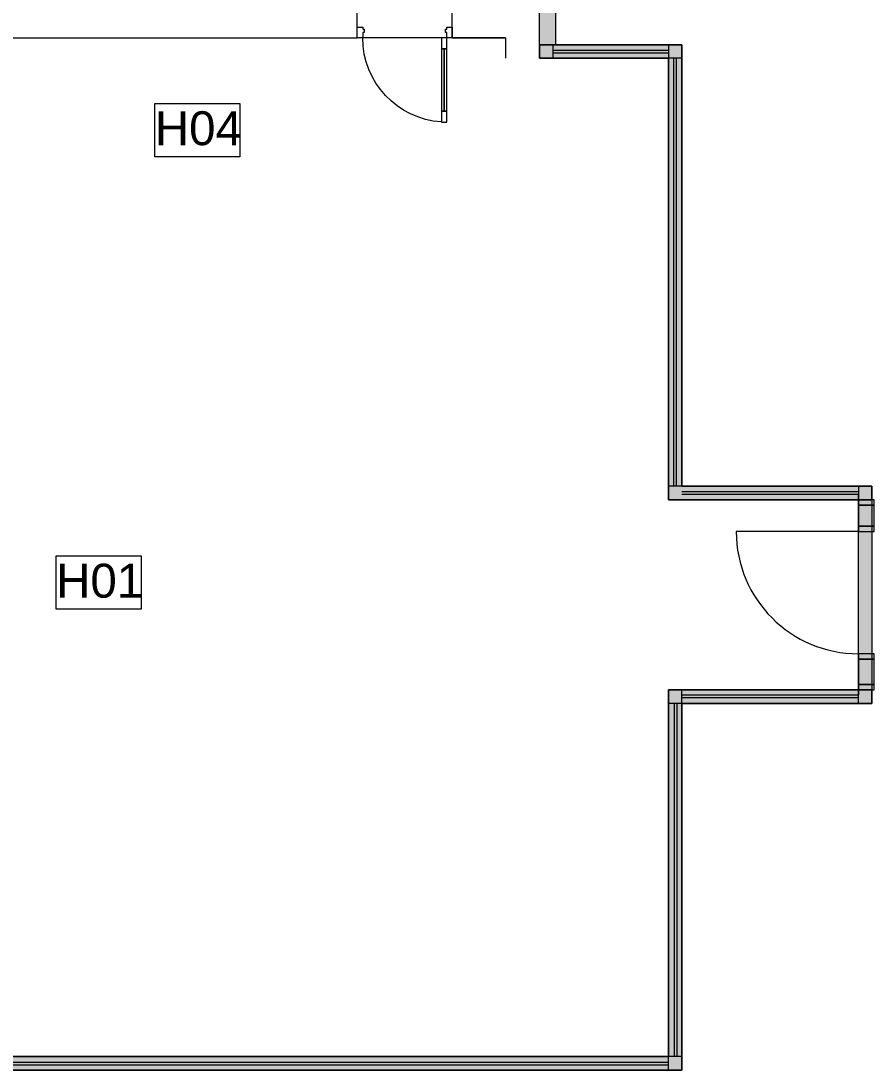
# Model space of a CAD drawing. Header units: feet. Extents: x 2796058 to 2855058, y -67651 to -26651.
# Drawn here: x 2831349 to 2837633, y -50359 to -42634 of the extents above; entities that cross this region are included whole.
import ezdxf

# ---------------------------------------------------------------- set-up
doc = ezdxf.new("R2010")
doc.units = ezdxf.units.FT
doc.header["$MEASUREMENT"] = 0
doc.layers.add('0_muret e jashtme', color=7, linetype='Continuous')
for name, color, linetype, lineweight in [('0_muret e jashtme_Pen_No__1', 7, 'Continuous', 0), ('ARCHICAD Doors_Pen_No__1', 7, 'Continuous', 0), ('ARCHICAD Doors_Pen_No__15', 214, 'Continuous', 0), ('Shell - Roof_Pen_No__15', 214, 'Continuous', 0), ('Shell - Roof_Pen_No__21', 7, 'Continuous', 0), ('Structural - Bearing_Pen_No__15', 214, 'Continuous', 0), ('Text blocks_Pen_No__2', 8, 'Continuous', 0)]:
    doc.layers.add(name, color=color, linetype=linetype, lineweight=lineweight)
doc.layers.add('0_muret e jashtme_Pen_No__14', color=7, linetype='Continuous', lineweight=0, true_color=0xbd8b17)
doc.layers.add('Structural - Bearing_Pen_No__61', color=7, linetype='Continuous', lineweight=0, true_color=0x6a6a6a)
doc.styles.add('GENERATED_STYLE_1', font='arial.ttf')

# ---------------------------------------------------------------- blocks, each defined once
blk = doc.blocks.new('Storefront 22_6')
at = {"layer": 'ARCHICAD Doors_Pen_No__1', "color": 7, "linetype": 'Continuous', "lineweight": 0}
for p, q in [((270, 540), (270, 620)), ((270, 620), (310, 620)), ((310, 620), (310, 540)), ((270, 540), (290, 540)), ((270, 80), (270, 540)), ((310, 540), (270, 540)), ((290, 540), (310, 540)), ((290, 80), (290, 540)), ((290, 540), (290, 80)), ((290, 540), (290, 80)), ((310, 540), (310, 80)), ((290, 80), (270, 80)), ((270, 0), (270, 80)), ((270, 80), (310, 80)), ((310, 80), (290, 80)), ((310, 80), (310, 0)), ((-350, 0), (-350, -80)), ((-310, 0), (-350, 0)), ((-350, 0), (-350, -80)), ((-350, 0), (-350, -80)), ((-310, -40), (-310, 0)), ((310, 0), (270, 0)), ((310, 0), (310, -40)), ((350, 0), (310, 0)), ((350, -80), (350, 0)), ((350, 0), (350, -80)), ((350, 0), (350, -80)), ((-300, -40), (-310, -40)), ((-310, -80), (-310, -65.4)), ((-310, -65.4), (-300, -65.4)), ((-300, -65.4), (-300, -40)), ((310, -40), (300, -40)), ((300, -40), (300, -65.4)), ((300, -65.4), (310, -65.4)), ((310, -65.4), (310, -80)), ((-350, -80), (-310, -80)), ((-350, -80), (-350, -250)), ((310, -80), (350, -80)), ((350, -80), (350, -250))]:
    blk.add_line(p, q, dxfattribs=at)
blk.add_arc((310, 0), 620, 93.69907, 180, dxfattribs=at)
blk = doc.blocks.new('Wall_13', base_point=(2834918.2, -42508.5))
at = {"layer": '0_muret e jashtme_Pen_No__1', "color": 7, "linetype": 'Continuous', "lineweight": 0}
for p, q in [((2833826.8, -42678.5), (2833826.8, -42508.5)), ((2834526.8, -42678.5), (2834526.8, -42508.5)), ((2833826.8, -42758.5), (2833826.8, -42678.5)), ((2834526.8, -42758.5), (2834526.8, -42678.5))]:
    blk.add_line(p, q, dxfattribs=at)
at = {"layer": '0_muret e jashtme_Pen_No__1', "color": 7, "linetype": 'Continuous', "lineweight": 0, "flags": 128}
for points in [[(2827318.2, -42508.5), (2823968.2, -42508.5)], [(2830968.2, -42508.5), (2827568.2, -42508.5)], [(2833826.8, -42508.5), (2831218.2, -42508.5)], [(2834918.2, -42508.5), (2834526.8, -42508.5)], [(2823968.2, -42758.5), (2825918.2, -42758.5)], [(2826168.2, -42758.5), (2828618.2, -42758.5)], [(2828868.2, -42758.5), (2829834.6, -42758.5)], [(2830034.6, -42758.5), (2830968.2, -42758.5)], [(2831218.2, -42758.5), (2833826.8, -42758.5)], [(2834526.8, -42758.5), (2834918.2, -42758.5)]]:
    blk.add_lwpolyline(points, dxfattribs=at)
at = {"layer": 'ARCHICAD Doors_Pen_No__1', "color": 7, "linetype": 'Continuous', "lineweight": 0, "xscale": -1, "zscale": 1000, "rotation": 180}
blk.add_blockref('Storefront 22_6', (2834176.8, -42758.5), dxfattribs=at)
blk = doc.blocks.new('Wall_44', base_point=(2834918.2, -42808.5))
at = {"layer": '0_muret e jashtme_Pen_No__1', "color": 7, "linetype": 'Continuous', "lineweight": 0}
blk.add_line((2834918.2, -42808.5), (2834918.2, -42908.5), dxfattribs=at)
at = {"layer": '0_muret e jashtme_Pen_No__1', "color": 7, "linetype": 'Continuous', "lineweight": 0, "flags": 128}
for points in [[(2836218.2, -42808.5), (2835168.2, -42808.5)], [(2835168.2, -42908.5), (2836118.2, -42908.5)]]:
    blk.add_lwpolyline(points, dxfattribs=at)
blk = doc.blocks.new('Wall_45', base_point=(2836218.2, -42808.5))
at = {"layer": '0_muret e jashtme_Pen_No__1', "color": 7, "linetype": 'Continuous', "lineweight": 0, "flags": 128}
for points in [[(2836218.2, -46058.5), (2836218.2, -42808.5)], [(2836118.2, -42908.5), (2836118.2, -46158.5)]]:
    blk.add_lwpolyline(points, dxfattribs=at)
blk = doc.blocks.new('Wall_46', base_point=(2836218.2, -46058.5))
at = {"layer": '0_muret e jashtme_Pen_No__1', "color": 7, "linetype": 'Continuous', "lineweight": 0, "flags": 128}
for points in [[(2837618.2, -46058.5), (2836218.2, -46058.5)], [(2836118.2, -46158.5), (2837518.2, -46158.5)]]:
    blk.add_lwpolyline(points, dxfattribs=at)
blk = doc.blocks.new('Door with 2 Sidelights 22')
at = {"layer": 'ARCHICAD Doors_Pen_No__15', "color": 214, "linetype": 'Continuous', "lineweight": 0}
for p, q in [((465.3, 0), (465.3, 900)), ((-700, 0), (-737, 0)), ((-700, 0), (-737, 0)), ((-660, 0), (-700, 0)), ((-700, 0), (-700, -115)), ((-700, 0), (-700, -100)), ((-700, 0), (-700, -100)), ((-474.7, 0), (-660, 0)), ((-660, 0), (-660, -115)), ((-660, -115), (-660, 0)), ((-474.7, -115), (-474.7, 0)), ((-434.7, 0), (-474.7, 0)), ((-474.7, 0), (-474.7, -115)), ((-434.7, -115), (-434.7, 0)), ((505.3, 0), (465.3, 0)), ((465.3, 0), (465.3, -115)), ((660, 0), (505.3, 0)), ((505.3, 0), (505.3, -115)), ((505.3, -115), (505.3, 0)), ((660, -115), (660, 0)), ((700, 0), (660, 0)), ((660, 0), (660, -115)), ((700, -115), (700, 0)), ((700, 0), (700, -100)), ((700, 0), (700, -100)), ((700, 0), (737, 0)), ((700, 0), (737, 0)), ((-700, -100), (-737, -100)), ((-700, -100), (-737, -100)), ((-700, -115), (-660, -115)), ((-660, -115), (-474.7, -115)), ((-474.7, -115), (-434.7, -115)), ((465.3, -115), (505.3, -115)), ((505.3, -115), (660, -115)), ((660, -115), (700, -115)), ((700, -100), (737, -100)), ((700, -100), (737, -100))]:
    blk.add_line(p, q, dxfattribs=at)
blk.add_arc((465.3, 0), 900, 90, 180, dxfattribs=at)
blk = doc.blocks.new('Wall_47', base_point=(2837618.2, -46058.5))
at = {"layer": '0_muret e jashtme_Pen_No__1', "color": 7, "linetype": 'Continuous', "lineweight": 0}
for p, q in [((2837518.2, -46158.5), (2837518.2, -46121.5)), ((2837518.2, -46158.5), (2837618.2, -46158.5)), ((2837618.2, -46158.5), (2837618.2, -46121.5)), ((2837518.2, -47558.5), (2837518.2, -47595.5)), ((2837518.2, -47558.5), (2837618.2, -47558.5)), ((2837618.2, -47558.5), (2837618.2, -47595.5))]:
    blk.add_line(p, q, dxfattribs=at)
at = {"layer": '0_muret e jashtme_Pen_No__1', "color": 7, "linetype": 'Continuous', "lineweight": 0, "flags": 128}
for points in [[(2837618.2, -46158.5), (2837618.2, -46058.5)], [(2837618.2, -47658.5), (2837618.2, -47558.5)]]:
    blk.add_lwpolyline(points, dxfattribs=at)
at = {"layer": 'ARCHICAD Doors_Pen_No__15', "color": 214, "linetype": 'Continuous', "lineweight": 0, "zscale": 1000, "rotation": 90}
blk.add_blockref('Door with 2 Sidelights 22', (2837518.2, -46858.5), dxfattribs=at)
blk = doc.blocks.new('Wall_48', base_point=(2837618.2, -47658.5))
at = {"layer": '0_muret e jashtme_Pen_No__1', "color": 7, "linetype": 'Continuous', "lineweight": 0, "flags": 128}
for points in [[(2837518.2, -47558.5), (2836118.2, -47558.5)], [(2836218.2, -47658.5), (2837618.2, -47658.5)]]:
    blk.add_lwpolyline(points, dxfattribs=at)
blk = doc.blocks.new('Wall_49', base_point=(2836218.2, -47658.5))
at = {"layer": '0_muret e jashtme_Pen_No__1', "color": 7, "linetype": 'Continuous', "lineweight": 0, "flags": 128}
for points in [[(2836118.2, -47558.5), (2836118.2, -50258.5)], [(2836218.2, -50358.5), (2836218.2, -47658.5)]]:
    blk.add_lwpolyline(points, dxfattribs=at)
blk = doc.blocks.new('Wall_50', base_point=(2836218.2, -50358.5))
at = {"layer": '0_muret e jashtme_Pen_No__1', "color": 7, "linetype": 'Continuous', "lineweight": 0, "flags": 128}
for points in [[(2836118.2, -50258.5), (2828918.2, -50258.5)], [(2828918.2, -50258.5), (2828918.2, -50358.5)], [(2828918.2, -50358.5), (2836218.2, -50358.5)]]:
    blk.add_lwpolyline(points, dxfattribs=at)

msp = doc.modelspace()

# ---------------------------------------------------------------- hatches: boundary and pattern name
at = {"layer": '0_muret e jashtme_Pen_No__14', "linetype": 'Continuous', "lineweight": 0, "true_color": 0xbd8b17}
h = msp.add_hatch(dxfattribs=at)
h.set_pattern_fill('STYROFOAM_SM_INSULATION', color=42, style=0, pattern_type=2)
h.set_pattern_definition([(90, (2247653.822, -76424.967), (-34.6410162, 0), [20, -40]), (90, (2247636.502, -76394.967), (-34.6410162, 0), [20, -40]), (150, (2247653.822, -76404.967), (17.320508, 30), [20, -40]), (150, (2247619.18, -76404.967), (17.320508, 30), [20, -40]), (210, (2247653.822, -76424.967), (-17.320508, 30), [20, -40]), (210, (2247619.18, -76424.967), (-17.320508, 30), [20, -40])])
h.paths.add_polyline_path([(2835288.173, -42808.549), (2835288.173, -38408.549), (2835168.173, -38408.549), (2835168.173, -42808.549)])
at = {"layer": 'Structural - Bearing_Pen_No__15', "linetype": 'Continuous', "lineweight": 0, "true_color": 0x6a6a6a}
msp.add_hatch(color=251, dxfattribs=at).paths.add_polyline_path([(2835168.173, -42808.549), (2836218.173, -42808.549), (2836218.173, -46058.549), (2837618.173, -46058.549), (2837618.173, -47658.549), (2836218.173, -47658.549), (2836218.173, -50358.549), (2829038.173, -50358.549), (2829038.173, -50258.549), (2836118.173, -50258.549), (2836118.173, -47558.549), (2837518.173, -47558.549), (2837518.173, -46158.549), (2836118.173, -46158.549), (2836118.173, -42908.549), (2835168.173, -42908.549)])

# ---------------------------------------------------------------- linework, layer by layer
at = {"layer": '0_muret e jashtme_Pen_No__1', "color": 7, "linetype": 'Continuous', "lineweight": 0}
msp.add_line((2835168.173, -42808.549), (2835168.173, -38408.549), dxfattribs=at)
at = {"layer": '0_muret e jashtme_Pen_No__1', "color": 7, "linetype": 'Continuous', "lineweight": 0, "flags": 128}
for points in [[(2835288.173, -42808.549), (2835288.173, -38408.549)], [(2834918.173, -42758.549), (2834918.173, -42808.549)], [(2835168.173, -42808.549), (2835288.173, -42808.549)]]:
    msp.add_lwpolyline(points, dxfattribs=at)
at = {"layer": 'Shell - Roof_Pen_No__15', "color": 153, "linetype": 'Continuous', "lineweight": 0, "true_color": 0x6397cf}
for p, q in [((2835268.173, -42848.549), (2836118.173, -42848.549)), ((2835268.173, -42868.549), (2836118.173, -42868.549)), ((2836158.173, -46058.549), (2836158.173, -42908.549)), ((2836178.173, -46058.549), (2836178.173, -42908.549)), ((2836218.173, -46098.549), (2837518.173, -46098.549)), ((2836218.173, -46118.549), (2837518.173, -46118.549)), ((2836218.173, -47658.549), (2836218.173, -47558.549)), ((2837618.173, -47558.549), (2837518.173, -47558.549)), ((2837518.173, -47658.549), (2837518.173, -47558.549)), ((2836218.173, -47658.549), (2836118.173, -47658.549)), ((2836163.101, -50258.549), (2836163.101, -47658.549)), ((2836183.101, -50258.549), (2836183.101, -47658.549)), ((2837518.173, -47598.549), (2836218.173, -47598.549)), ((2837518.173, -47618.549), (2836218.173, -47618.549)), ((2836218.173, -50258.549), (2836118.173, -50258.549)), ((2836118.173, -50358.549), (2836118.173, -50258.549)), ((2836118.173, -50303.477), (2829018.173, -50303.477)), ((2836118.173, -50323.477), (2829018.173, -50323.477))]:
    msp.add_line(p, q, dxfattribs=at)
at = {"layer": 'Shell - Roof_Pen_No__21', "color": 7, "linetype": 'Continuous', "lineweight": 0}
for p, q in [((2834918.173, -42758.549), (2833826.826, -42758.549)), ((2835168.173, -42808.549), (2835168.173, -42908.549)), ((2835218.173, -42808.549), (2836218.173, -42808.549)), ((2835268.173, -42808.549), (2835268.173, -42908.549)), ((2836118.173, -42808.549), (2836118.173, -42908.549)), ((2836218.173, -42808.549), (2836218.173, -46058.549)), ((2836218.173, -42808.549), (2836218.173, -42908.549)), ((2836218.173, -42908.549), (2836118.173, -42908.549)), ((2836218.173, -46058.549), (2836118.173, -46058.549)), ((2836218.173, -46058.549), (2837618.173, -46058.549)), ((2837518.173, -46058.549), (2837518.173, -46158.549)), ((2837618.173, -46058.549), (2837618.173, -47658.549)), ((2837618.173, -46158.549), (2837518.173, -46158.549)), ((2837618.173, -47658.549), (2836218.173, -47658.549)), ((2836218.173, -47658.549), (2836218.173, -50358.549))]:
    msp.add_line(p, q, dxfattribs=at)
at = {"layer": 'Structural - Bearing_Pen_No__61', "color": 251, "linetype": 'Continuous', "lineweight": 0, "true_color": 0x6a6a6a, "flags": 128}
msp.add_lwpolyline([(2835168.173, -42808.549), (2836218.173, -42808.549), (2836218.173, -46058.549), (2837618.173, -46058.549), (2837618.173, -47658.549), (2836218.173, -47658.549), (2836218.173, -50358.549), (2829038.173, -50358.549), (2829038.173, -50258.549), (2836118.173, -50258.549), (2836118.173, -47558.549), (2837518.173, -47558.549), (2837518.173, -46158.549), (2836118.173, -46158.549), (2836118.173, -42908.549), (2835168.173, -42908.549)], close=True, dxfattribs=at)
at = {"layer": 'Text blocks_Pen_No__2', "color": 8, "linetype": 'Continuous', "lineweight": 0, "flags": 128}
for points in [[(2832335.617, -43241.292), (2832961.906, -43241.292), (2832961.906, -43634.149), (2832335.617, -43634.149)], [(2831608.88, -46573.133), (2832235.169, -46573.133), (2832235.169, -46965.99), (2831608.88, -46965.99)]]:
    msp.add_lwpolyline(points, close=True, dxfattribs=at)

# ---------------------------------------------------------------- block references
at = {"layer": '0_muret e jashtme', "color": 7, "lineweight": 0}
for name, p in [('Wall_13', (2834918.173, -42508.549)), ('Wall_44', (2834918.173, -42808.549)), ('Wall_45', (2836218.173, -42808.549)), ('Wall_46', (2836218.173, -46058.549)), ('Wall_47', (2837618.173, -46058.549)), ('Wall_48', (2837618.173, -47658.549)), ('Wall_49', (2836218.173, -47658.549)), ('Wall_50', (2836218.173, -50358.549))]:
    msp.add_blockref(name, p, dxfattribs=at)

# ---------------------------------------------------------------- texts
at = {"layer": 'Text blocks_Pen_No__2', "color": 8, "linetype": 'Continuous', "lineweight": 0, "char_height": 250, "attachment_point": 1, "style": 'GENERATED_STYLE_1'}
for s, insert in [('\\A1;{\\pql;\\fArial|b0|i0|c0|p34;H0\\fArial|b0|i0|c0|p34;4}', (2832335.617, -43298.435)), ('\\A1;{\\pql;\\fArial|b0|i0|c0|p34;H\\fArial|b0|i0|c0|p34;0\\fArial|b0|i0|c0|p34;1}', (2831608.88, -46630.276))]:
    msp.add_mtext(s, dxfattribs=dict(at, insert=insert))

doc.saveas('drawing.dxf')
